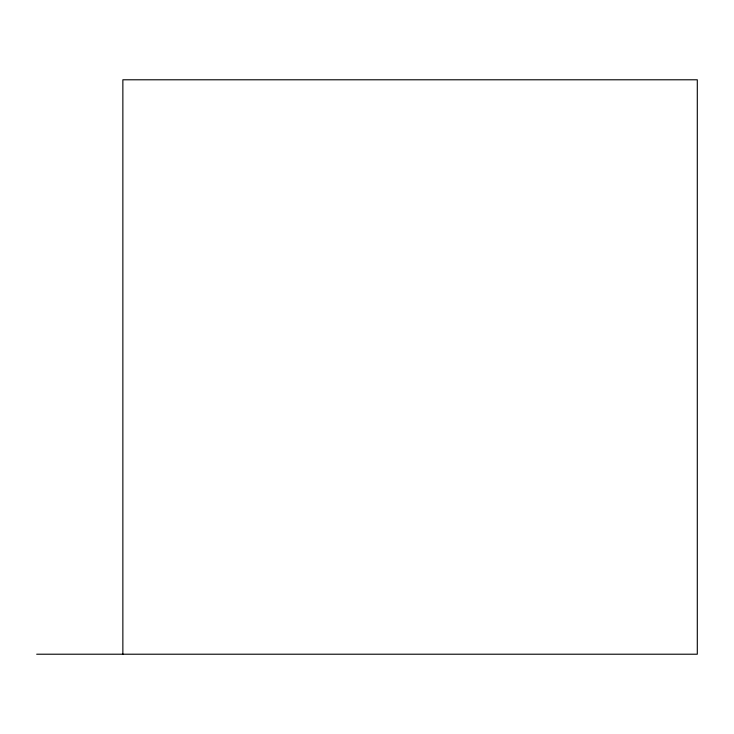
<?xml version="1.0" encoding="UTF-8"?>
<svg xmlns="http://www.w3.org/2000/svg" width="734" height="734" viewBox="0 0 734 734"><rect width="100%" height="100%" fill="white"/><g stroke="black" fill="none" stroke-linecap="round" stroke-linejoin="round"><path stroke-width="1.1" d="M36.7 654.214L697.3 654.214L697.3 79.786L122.862 79.786L122.862 654.214"/></g></svg>
